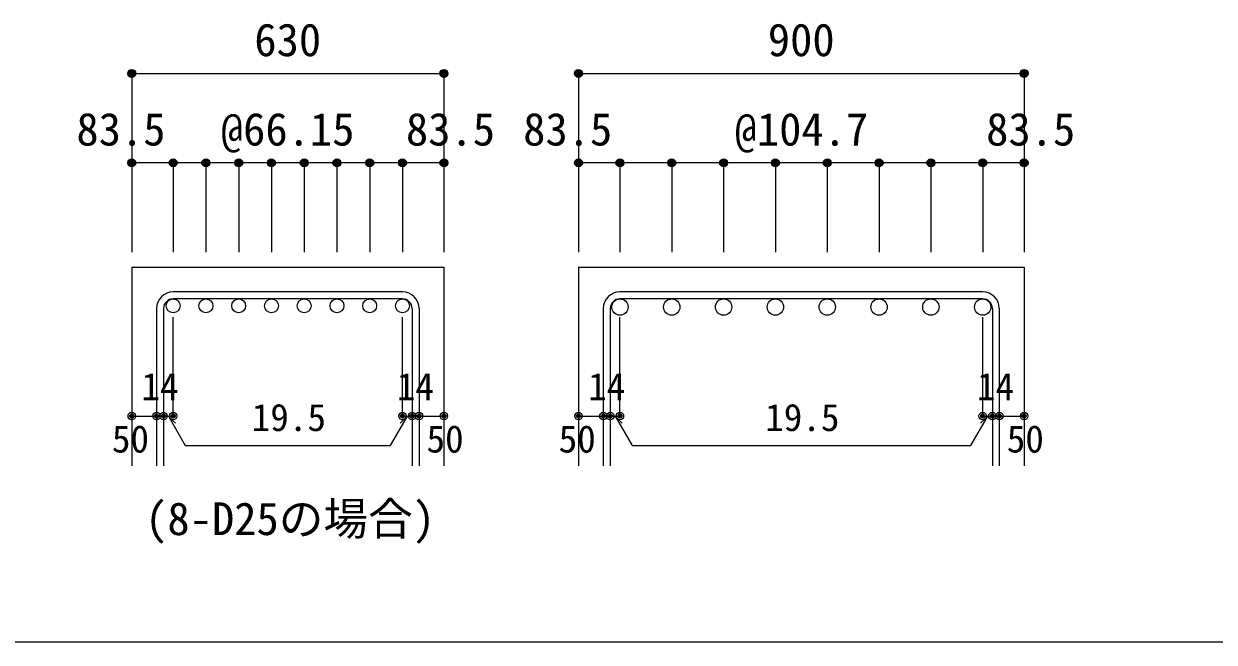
# Model space of a CAD drawing. Units: millimetres at full size, sheet at 1:30. Extents: x -5973 to 5954, y -4195 to 4201.
# Drawn here: x -1014 to 1384, y -4195 to -2950 of the extents above; entities that cross this region are included whole.
import ezdxf
from ezdxf.enums import TextEntityAlignment as Align

# ---------------------------------------------------------------- set-up
doc = ezdxf.new("R2010")
doc.units = ezdxf.units.MM
doc.header["$LTSCALE"] = 30
doc.header["$PDMODE"] = 32
doc.header["$PDSIZE"] = 15
for name, color, linetype in [('0-1_躯体線', 2, 'Continuous'), ('0-5_基礎梁筋', 7, 'Continuous'), ('0-6_スタラップ筋', 7, 'Continuous'), ('0-7_文字', 7, 'Continuous'), ('0-D_寸法', 4, 'Continuous'), ('F-0_枠', 6, 'Continuous')]:
    doc.layers.add(name, color=color, linetype=linetype)
doc.styles.add('ＭＳ ゴシック', font='')
doc.styles.get('ＭＳ ゴシック').set_extended_font_data('MS Gothic')

msp = doc.modelspace()

# ---------------------------------------------------------------- linework, layer by layer
at = {"layer": '0-1_躯体線'}
for p, q in [((-796.79, -3439.89), (-796.79, -3839.89)), ((-796.79, -3439.89), (-167.79, -3439.89)), ((-167.79, -3439.89), (-167.79, -3839.89)), ((103.44, -3439.89), (103.44, -3839.89)), ((103.44, -3439.89), (1001.44, -3439.89)), ((1001.44, -3439.89), (1001.44, -3839.89))]:
    msp.add_line(p, q, dxfattribs=at)
at = {"layer": '0-5_基礎梁筋', "color": 3}
for centre, radius in [((-713.29, -3517.89), 14), ((-647.29, -3517.89), 14), ((-581.29, -3517.89), 14), ((-515.29, -3517.89), 14), ((-449.29, -3517.89), 14), ((-383.29, -3517.89), 14), ((-317.29, -3517.89), 14), ((-251.29, -3517.89), 14), ((186.94, -3520.39), 16.5), ((291.37, -3520.39), 16.5), ((395.79, -3520.39), 16.5), ((500.22, -3520.39), 16.5), ((604.65, -3520.39), 16.5), ((709.08, -3520.39), 16.5), ((813.51, -3520.39), 16.5), ((917.94, -3520.39), 16.5)]:
    msp.add_circle(centre, radius, dxfattribs=at)
at = {"layer": '0-6_スタラップ筋'}
for p, q in [((-251.29, -3489.89), (-713.29, -3489.89)), ((917.94, -3489.89), (186.94, -3489.89)), ((-746.79, -3523.39), (-746.79, -3839.89)), ((-732.79, -3523.39), (-732.79, -3839.89)), ((-251.29, -3503.89), (-713.29, -3503.89)), ((-231.79, -3523.39), (-231.79, -3839.89)), ((-217.79, -3523.39), (-217.79, -3839.89)), ((153.44, -3523.39), (153.44, -3839.89)), ((167.44, -3523.39), (167.44, -3839.89)), ((917.94, -3503.89), (186.94, -3503.89)), ((937.44, -3523.39), (937.44, -3839.89)), ((951.44, -3523.39), (951.44, -3839.89))]:
    msp.add_line(p, q, dxfattribs=at)
for centre, radius, start, end in [((-713.29, -3523.39), 33.5, 90, 180), ((-251.29, -3523.39), 33.5, 0, 90), ((186.94, -3523.39), 33.5, 90, 180), ((917.94, -3523.39), 33.5, 0, 90), ((-713.29, -3523.39), 19.5, 90, 180), ((-251.29, -3523.39), 19.5, 0, 90), ((186.94, -3523.39), 19.5, 90, 180), ((917.94, -3523.39), 19.5, 0, 90)]:
    msp.add_arc(centre, radius, start, end, dxfattribs=at)
at = {"layer": '0-D_寸法'}
for p, q in [((-796.79, -3049.89), (-796.79, -3229.89)), ((-796.79, -3049.89), (-167.79, -3049.89)), ((-796.79, -3049.89), (-167.79, -3049.89)), ((-167.79, -3049.89), (-167.79, -3229.89)), ((103.44, -3049.89), (103.44, -3229.89)), ((103.44, -3049.89), (1001.44, -3049.89)), ((1001.44, -3049.89), (1001.44, -3229.89)), ((-713.29, -3229.89), (-796.79, -3229.89)), ((-796.79, -3229.89), (-796.79, -3409.89)), ((-482.29, -3229.89), (-713.29, -3229.89)), ((-713.29, -3229.89), (-713.29, -3409.89)), ((-647.29, -3229.89), (-647.29, -3409.89)), ((-581.29, -3229.89), (-581.29, -3409.89)), ((-515.29, -3229.89), (-515.29, -3409.89)), ((-251.29, -3229.89), (-482.29, -3229.89)), ((-449.29, -3229.89), (-449.29, -3409.89)), ((-383.29, -3229.89), (-383.29, -3409.89)), ((-317.29, -3229.89), (-317.29, -3409.89)), ((-167.79, -3229.89), (-251.29, -3229.89)), ((-251.29, -3229.89), (-251.29, -3409.89)), ((-167.79, -3229.89), (-167.79, -3409.89)), ((186.94, -3229.89), (103.44, -3229.89)), ((103.44, -3229.89), (103.44, -3409.89)), ((552.44, -3229.89), (186.94, -3229.89)), ((186.94, -3229.89), (186.94, -3409.89)), ((291.37, -3229.89), (291.37, -3409.89)), ((395.79, -3229.89), (395.79, -3409.89)), ((500.22, -3229.89), (500.22, -3409.89)), ((917.94, -3229.89), (552.44, -3229.89)), ((604.65, -3229.89), (604.65, -3409.89)), ((709.08, -3229.89), (709.08, -3409.89)), ((813.51, -3229.89), (813.51, -3409.89)), ((1001.44, -3229.89), (917.94, -3229.89)), ((917.94, -3229.89), (917.94, -3409.89)), ((1001.44, -3229.89), (1001.44, -3409.89)), ((-713.29, -3739.89), (-713.29, -3540.56)), ((-251.29, -3739.89), (-251.29, -3540.56)), ((186.94, -3739.89), (186.94, -3540.56)), ((917.94, -3739.89), (917.94, -3540.56)), ((-796.79, -3739.89), (-746.79, -3739.89)), ((-746.79, -3739.89), (-713.29, -3739.89)), ((-723.04, -3739.89), (-708.9, -3754.04)), ((-723.04, -3739.89), (-688.82, -3799.17)), ((-241.54, -3739.89), (-275.76, -3799.17)), ((-241.54, -3739.89), (-255.68, -3754.04)), ((-251.29, -3739.89), (-167.79, -3739.89)), ((-231.79, -3739.89), (-217.79, -3739.89)), ((103.44, -3739.89), (153.44, -3739.89)), ((153.44, -3739.89), (186.94, -3739.89)), ((177.19, -3739.89), (191.33, -3754.04)), ((177.19, -3739.89), (211.41, -3799.17)), ((927.69, -3739.89), (893.46, -3799.17)), ((927.69, -3739.89), (913.54, -3754.04)), ((917.94, -3739.89), (1001.44, -3739.89)), ((937.44, -3739.89), (951.44, -3739.89)), ((-688.82, -3799.17), (-275.76, -3799.17)), ((211.41, -3799.17), (893.46, -3799.17))]:
    msp.add_line(p, q, dxfattribs=at)
for points in [[(-167.79, -3049.89), (-167.79, -3229.89), (-167.79, -3409.89)], [(1001.44, -3049.89), (1001.44, -3229.89), (1001.44, -3409.89)]]:
    msp.add_lwpolyline(points, dxfattribs=at)
for centre, radius in [((-796.79, -3049.89), 8), ((-796.79, -3049.89), 7.2), ((-796.79, -3049.89), 6.4), ((-796.79, -3049.89), 5.6), ((-796.79, -3049.89), 4.8), ((-796.79, -3049.89), 4), ((-167.79, -3049.89), 8), ((-167.79, -3049.89), 7.2), ((-167.79, -3049.89), 6.4), ((-167.79, -3049.89), 5.6), ((-167.79, -3049.89), 4.8), ((-167.79, -3049.89), 4), ((103.44, -3049.89), 8), ((103.44, -3049.89), 7.2), ((103.44, -3049.89), 6.4), ((103.44, -3049.89), 5.6), ((103.44, -3049.89), 4.8), ((103.44, -3049.89), 4), ((1001.44, -3049.89), 8), ((1001.44, -3049.89), 7.2), ((1001.44, -3049.89), 6.4), ((1001.44, -3049.89), 5.6), ((1001.44, -3049.89), 4.8), ((1001.44, -3049.89), 4), ((-796.79, -3049.89), 3.2), ((-796.79, -3049.89), 2.4), ((-796.79, -3049.89), 1.6), ((-796.79, -3049.89), 0.8), ((-167.79, -3049.89), 3.2), ((-167.79, -3049.89), 2.4), ((-167.79, -3049.89), 1.6), ((-167.79, -3049.89), 0.8), ((103.44, -3049.89), 3.2), ((103.44, -3049.89), 2.4), ((103.44, -3049.89), 1.6), ((103.44, -3049.89), 0.8), ((1001.44, -3049.89), 3.2), ((1001.44, -3049.89), 2.4), ((1001.44, -3049.89), 1.6), ((1001.44, -3049.89), 0.8), ((-796.79, -3229.89), 8), ((-796.79, -3229.89), 7.2), ((-796.79, -3229.89), 6.4), ((-796.79, -3229.89), 5.6), ((-796.79, -3229.89), 4.8), ((-796.79, -3229.89), 4), ((-796.79, -3229.89), 3.2), ((-796.79, -3229.89), 2.4), ((-796.79, -3229.89), 1.6), ((-796.79, -3229.89), 0.8), ((-713.29, -3229.89), 8), ((-713.29, -3229.89), 7.2), ((-713.29, -3229.89), 6.4), ((-713.29, -3229.89), 5.6), ((-713.29, -3229.89), 4.8), ((-713.29, -3229.89), 4), ((-713.29, -3229.89), 3.2), ((-713.29, -3229.89), 2.4), ((-713.29, -3229.89), 1.6), ((-713.29, -3229.89), 0.8), ((-647.29, -3229.89), 8), ((-647.29, -3229.89), 7.2), ((-647.29, -3229.89), 6.4), ((-647.29, -3229.89), 5.6), ((-647.29, -3229.89), 4.8), ((-647.29, -3229.89), 4), ((-647.29, -3229.89), 3.2), ((-647.29, -3229.89), 2.4), ((-647.29, -3229.89), 1.6), ((-647.29, -3229.89), 0.8), ((-581.29, -3229.89), 8), ((-581.29, -3229.89), 7.2), ((-581.29, -3229.89), 6.4), ((-581.29, -3229.89), 5.6), ((-581.29, -3229.89), 4.8), ((-581.29, -3229.89), 4), ((-581.29, -3229.89), 3.2), ((-581.29, -3229.89), 2.4), ((-581.29, -3229.89), 1.6), ((-581.29, -3229.89), 0.8), ((-515.29, -3229.89), 8), ((-515.29, -3229.89), 7.2), ((-515.29, -3229.89), 6.4), ((-515.29, -3229.89), 5.6), ((-515.29, -3229.89), 4.8), ((-515.29, -3229.89), 4), ((-515.29, -3229.89), 3.2), ((-515.29, -3229.89), 2.4), ((-515.29, -3229.89), 1.6), ((-515.29, -3229.89), 0.8), ((-449.29, -3229.89), 8), ((-449.29, -3229.89), 7.2), ((-449.29, -3229.89), 6.4), ((-449.29, -3229.89), 5.6), ((-449.29, -3229.89), 4.8), ((-449.29, -3229.89), 4), ((-449.29, -3229.89), 3.2), ((-449.29, -3229.89), 2.4), ((-449.29, -3229.89), 1.6), ((-449.29, -3229.89), 0.8), ((-383.29, -3229.89), 8), ((-383.29, -3229.89), 7.2), ((-383.29, -3229.89), 6.4), ((-383.29, -3229.89), 5.6), ((-383.29, -3229.89), 4.8), ((-383.29, -3229.89), 4), ((-383.29, -3229.89), 3.2), ((-383.29, -3229.89), 2.4), ((-383.29, -3229.89), 1.6), ((-383.29, -3229.89), 0.8), ((-317.29, -3229.89), 8), ((-317.29, -3229.89), 7.2), ((-317.29, -3229.89), 6.4), ((-317.29, -3229.89), 5.6), ((-317.29, -3229.89), 4.8), ((-317.29, -3229.89), 4), ((-317.29, -3229.89), 3.2), ((-317.29, -3229.89), 2.4), ((-317.29, -3229.89), 1.6), ((-317.29, -3229.89), 0.8), ((-251.29, -3229.89), 8), ((-251.29, -3229.89), 7.2), ((-251.29, -3229.89), 6.4), ((-251.29, -3229.89), 5.6), ((-251.29, -3229.89), 4.8), ((-251.29, -3229.89), 4), ((-251.29, -3229.89), 3.2), ((-251.29, -3229.89), 2.4), ((-251.29, -3229.89), 1.6), ((-251.29, -3229.89), 0.8), ((-167.79, -3229.89), 8), ((-167.79, -3229.89), 7.2), ((-167.79, -3229.89), 6.4), ((-167.79, -3229.89), 5.6), ((-167.79, -3229.89), 4.8), ((-167.79, -3229.89), 4), ((-167.79, -3229.89), 3.2), ((-167.79, -3229.89), 2.4), ((-167.79, -3229.89), 1.6), ((-167.79, -3229.89), 0.8), ((103.44, -3229.89), 8), ((103.44, -3229.89), 7.2), ((103.44, -3229.89), 6.4), ((103.44, -3229.89), 5.6), ((103.44, -3229.89), 4.8), ((103.44, -3229.89), 4), ((103.44, -3229.89), 3.2), ((103.44, -3229.89), 2.4), ((103.44, -3229.89), 1.6), ((103.44, -3229.89), 0.8), ((186.94, -3229.89), 8), ((186.94, -3229.89), 7.2), ((186.94, -3229.89), 6.4), ((186.94, -3229.89), 5.6), ((186.94, -3229.89), 4.8), ((186.94, -3229.89), 4), ((186.94, -3229.89), 3.2), ((186.94, -3229.89), 2.4), ((186.94, -3229.89), 1.6), ((186.94, -3229.89), 0.8), ((291.37, -3229.89), 8), ((291.37, -3229.89), 7.2), ((291.37, -3229.89), 6.4), ((291.37, -3229.89), 5.6), ((291.37, -3229.89), 4.8), ((291.37, -3229.89), 4), ((291.37, -3229.89), 3.2), ((291.37, -3229.89), 2.4), ((291.37, -3229.89), 1.6), ((291.37, -3229.89), 0.8), ((395.79, -3229.89), 8), ((395.79, -3229.89), 7.2), ((395.79, -3229.89), 6.4), ((395.79, -3229.89), 5.6), ((395.79, -3229.89), 4.8), ((395.79, -3229.89), 4), ((395.79, -3229.89), 3.2), ((395.79, -3229.89), 2.4), ((395.79, -3229.89), 1.6), ((395.79, -3229.89), 0.8), ((500.22, -3229.89), 8), ((500.22, -3229.89), 7.2), ((500.22, -3229.89), 6.4), ((500.22, -3229.89), 5.6), ((500.22, -3229.89), 4.8), ((500.22, -3229.89), 4), ((500.22, -3229.89), 3.2), ((500.22, -3229.89), 2.4), ((500.22, -3229.89), 1.6), ((500.22, -3229.89), 0.8), ((604.65, -3229.89), 8), ((604.65, -3229.89), 7.2), ((604.65, -3229.89), 6.4), ((604.65, -3229.89), 5.6), ((604.65, -3229.89), 4.8), ((604.65, -3229.89), 4), ((604.65, -3229.89), 3.2), ((604.65, -3229.89), 2.4), ((604.65, -3229.89), 1.6), ((604.65, -3229.89), 0.8), ((709.08, -3229.89), 8), ((709.08, -3229.89), 7.2), ((709.08, -3229.89), 6.4), ((709.08, -3229.89), 5.6), ((709.08, -3229.89), 4.8), ((709.08, -3229.89), 4), ((709.08, -3229.89), 3.2), ((709.08, -3229.89), 2.4), ((709.08, -3229.89), 1.6), ((709.08, -3229.89), 0.8), ((813.51, -3229.89), 8), ((813.51, -3229.89), 7.2), ((813.51, -3229.89), 6.4), ((813.51, -3229.89), 5.6), ((813.51, -3229.89), 4.8), ((813.51, -3229.89), 4), ((813.51, -3229.89), 3.2), ((813.51, -3229.89), 2.4), ((813.51, -3229.89), 1.6), ((813.51, -3229.89), 0.8), ((917.94, -3229.89), 8), ((917.94, -3229.89), 7.2), ((917.94, -3229.89), 6.4), ((917.94, -3229.89), 5.6), ((917.94, -3229.89), 4.8), ((917.94, -3229.89), 4), ((917.94, -3229.89), 3.2), ((917.94, -3229.89), 2.4), ((917.94, -3229.89), 1.6), ((917.94, -3229.89), 0.8), ((1001.44, -3229.89), 8), ((1001.44, -3229.89), 7.2), ((1001.44, -3229.89), 6.4), ((1001.44, -3229.89), 5.6), ((1001.44, -3229.89), 4.8), ((1001.44, -3229.89), 4), ((1001.44, -3229.89), 3.2), ((1001.44, -3229.89), 2.4), ((1001.44, -3229.89), 1.6), ((1001.44, -3229.89), 0.8), ((-796.79, -3739.89), 4), ((-796.79, -3739.89), 3.6), ((-796.79, -3739.89), 3.2), ((-796.79, -3739.89), 2.8), ((-796.79, -3739.89), 2.4), ((-796.79, -3739.89), 2), ((-796.79, -3739.89), 1.6), ((-796.79, -3739.89), 1.2), ((-796.79, -3739.89), 0.8), ((-796.79, -3739.89), 0.4), ((-746.79, -3739.89), 4), ((-746.79, -3739.89), 3.6), ((-746.79, -3739.89), 3.2), ((-746.79, -3739.89), 2.8), ((-746.79, -3739.89), 2.4), ((-746.79, -3739.89), 2), ((-746.79, -3739.89), 1.6), ((-746.79, -3739.89), 1.2), ((-746.79, -3739.89), 0.8), ((-746.79, -3739.89), 0.4), ((-732.79, -3739.89), 4), ((-732.79, -3739.89), 3.6), ((-732.79, -3739.89), 3.2), ((-732.79, -3739.89), 2.8), ((-732.79, -3739.89), 2.4), ((-732.79, -3739.89), 2), ((-732.79, -3739.89), 1.6), ((-732.79, -3739.89), 1.2), ((-732.79, -3739.89), 0.8), ((-732.79, -3739.89), 0.4), ((-713.29, -3739.89), 4), ((-713.29, -3739.89), 3.6), ((-713.29, -3739.89), 3.2), ((-713.29, -3739.89), 2.8), ((-713.29, -3739.89), 2.4), ((-713.29, -3739.89), 2), ((-713.29, -3739.89), 1.6), ((-713.29, -3739.89), 1.2), ((-713.29, -3739.89), 0.8), ((-713.29, -3739.89), 0.4), ((-251.29, -3739.89), 4), ((-251.29, -3739.89), 3.6), ((-251.29, -3739.89), 3.2), ((-251.29, -3739.89), 2.8), ((-251.29, -3739.89), 2.4), ((-251.29, -3739.89), 2), ((-251.29, -3739.89), 1.6), ((-251.29, -3739.89), 1.2), ((-251.29, -3739.89), 0.8), ((-251.29, -3739.89), 0.4), ((-231.79, -3739.89), 4), ((-231.79, -3739.89), 3.6), ((-231.79, -3739.89), 3.2), ((-231.79, -3739.89), 2.8), ((-231.79, -3739.89), 2.4), ((-231.79, -3739.89), 2), ((-231.79, -3739.89), 1.6), ((-231.79, -3739.89), 1.2), ((-231.79, -3739.89), 0.8), ((-231.79, -3739.89), 0.4), ((-217.79, -3739.89), 4), ((-217.79, -3739.89), 3.6), ((-217.79, -3739.89), 3.2), ((-217.79, -3739.89), 2.8), ((-217.79, -3739.89), 2.4), ((-217.79, -3739.89), 2), ((-217.79, -3739.89), 1.6), ((-217.79, -3739.89), 1.2), ((-217.79, -3739.89), 0.8), ((-217.79, -3739.89), 0.4), ((-167.79, -3739.89), 4), ((-167.79, -3739.89), 3.6), ((-167.79, -3739.89), 3.2), ((-167.79, -3739.89), 2.8), ((-167.79, -3739.89), 2.4), ((-167.79, -3739.89), 2), ((-167.79, -3739.89), 1.6), ((-167.79, -3739.89), 1.2), ((-167.79, -3739.89), 0.8), ((-167.79, -3739.89), 0.4), ((103.44, -3739.89), 4), ((103.44, -3739.89), 3.6), ((103.44, -3739.89), 3.2), ((103.44, -3739.89), 2.8), ((103.44, -3739.89), 2.4), ((103.44, -3739.89), 2), ((103.44, -3739.89), 1.6), ((103.44, -3739.89), 1.2), ((103.44, -3739.89), 0.8), ((103.44, -3739.89), 0.4), ((153.44, -3739.89), 4), ((153.44, -3739.89), 3.6), ((153.44, -3739.89), 3.2), ((153.44, -3739.89), 2.8), ((153.44, -3739.89), 2.4), ((153.44, -3739.89), 2), ((153.44, -3739.89), 1.6), ((153.44, -3739.89), 1.2), ((153.44, -3739.89), 0.8), ((153.44, -3739.89), 0.4), ((167.44, -3739.89), 4), ((167.44, -3739.89), 3.6), ((167.44, -3739.89), 3.2), ((167.44, -3739.89), 2.8), ((167.44, -3739.89), 2.4), ((167.44, -3739.89), 2), ((167.44, -3739.89), 1.6), ((167.44, -3739.89), 1.2), ((167.44, -3739.89), 0.8), ((167.44, -3739.89), 0.4), ((186.94, -3739.89), 4), ((186.94, -3739.89), 3.6), ((186.94, -3739.89), 3.2), ((186.94, -3739.89), 2.8), ((186.94, -3739.89), 2.4), ((186.94, -3739.89), 2), ((186.94, -3739.89), 1.6), ((186.94, -3739.89), 1.2), ((186.94, -3739.89), 0.8), ((186.94, -3739.89), 0.4), ((917.94, -3739.89), 4), ((917.94, -3739.89), 3.6), ((917.94, -3739.89), 3.2), ((917.94, -3739.89), 2.8), ((917.94, -3739.89), 2.4), ((917.94, -3739.89), 2), ((917.94, -3739.89), 1.6), ((917.94, -3739.89), 1.2), ((917.94, -3739.89), 0.8), ((917.94, -3739.89), 0.4), ((937.44, -3739.89), 4), ((937.44, -3739.89), 3.6), ((937.44, -3739.89), 3.2), ((937.44, -3739.89), 2.8), ((937.44, -3739.89), 2.4), ((937.44, -3739.89), 2), ((937.44, -3739.89), 1.6), ((937.44, -3739.89), 1.2), ((937.44, -3739.89), 0.8), ((937.44, -3739.89), 0.4), ((951.44, -3739.89), 4), ((951.44, -3739.89), 3.6), ((951.44, -3739.89), 3.2), ((951.44, -3739.89), 2.8), ((951.44, -3739.89), 2.4), ((951.44, -3739.89), 2), ((951.44, -3739.89), 1.6), ((951.44, -3739.89), 1.2), ((951.44, -3739.89), 0.8), ((951.44, -3739.89), 0.4), ((1001.44, -3739.89), 4), ((1001.44, -3739.89), 3.6), ((1001.44, -3739.89), 3.2), ((1001.44, -3739.89), 2.8), ((1001.44, -3739.89), 2.4), ((1001.44, -3739.89), 2), ((1001.44, -3739.89), 1.6), ((1001.44, -3739.89), 1.2), ((1001.44, -3739.89), 0.8), ((1001.44, -3739.89), 0.4)]:
    msp.add_circle(centre, radius, dxfattribs=at)
at = {"layer": '0-D_寸法', "color": 7}
for p in [(-796.79, -3049.89), (-167.79, -3049.89), (103.44, -3049.89), (1001.44, -3049.89), (-796.79, -3229.89), (-713.29, -3229.89), (-647.29, -3229.89), (-581.29, -3229.89), (-515.29, -3229.89), (-449.29, -3229.89), (-383.29, -3229.89), (-317.29, -3229.89), (-251.29, -3229.89), (-167.79, -3229.89), (103.44, -3229.89), (186.94, -3229.89), (291.37, -3229.89), (395.79, -3229.89), (500.22, -3229.89), (604.65, -3229.89), (709.08, -3229.89), (813.51, -3229.89), (917.94, -3229.89), (1001.44, -3229.89), (-796.79, -3739.89), (-746.79, -3739.89), (-732.79, -3739.89), (-713.29, -3739.89), (-251.29, -3739.89), (-231.79, -3739.89), (-217.79, -3739.89), (-167.79, -3739.89), (103.44, -3739.89), (153.44, -3739.89), (167.44, -3739.89), (186.94, -3739.89), (917.94, -3739.89), (937.44, -3739.89), (951.44, -3739.89), (1001.44, -3739.89)]:
    msp.add_point(p, dxfattribs=at)
at = {"layer": 'F-0_枠'}
msp.add_line((5954.1, -4195.24), (-5972.88, -4195.24), dxfattribs=at)

# ---------------------------------------------------------------- texts
at = {"layer": '0-7_文字', "style": 'ＭＳ ゴシック'}
msp.add_text('(8-D25の場合)', height=65.98, dxfattribs=at).set_placement((-769.85, -3999.33), align=Align.BOTTOM_LEFT)
at = {"layer": '0-D_寸法', "style": 'ＭＳ ゴシック'}
for s, height, p in [('630', 65.98, (-549.79, -3034.89)), ('900', 65.98, (484.94, -3034.89)), ('83.5', 65.98, (-908.29, -3214.89)), ('@66.15', 65.98, (-617.29, -3214.89)), ('83.5', 65.98, (-244.29, -3214.89)), ('83.5', 65.98, (-8.06, -3214.89)), ('@104.7', 65.98, (418.05, -3215.05)), ('83.5', 65.98, (924.94, -3214.89)), ('14', 54.99, (-777.32, -3724.44)), ('14', 54.99, (-262.74, -3724.44)), ('14', 54.99, (122.9, -3724.44)), ('14', 54.99, (906.48, -3724.44)), ('19.5', 54.99, (-555.05, -3786.53)), ('19.5', 54.99, (479.67, -3786.53)), ('50', 54.99, (-836.79, -3829.89)), ('50', 54.99, (-202.79, -3829.89)), ('50', 54.99, (63.44, -3829.89)), ('50', 54.99, (966.44, -3829.89))]:
    msp.add_text(s, height=height, dxfattribs=at).set_placement(p, align=Align.BOTTOM_LEFT)

doc.saveas('drawing.dxf')
